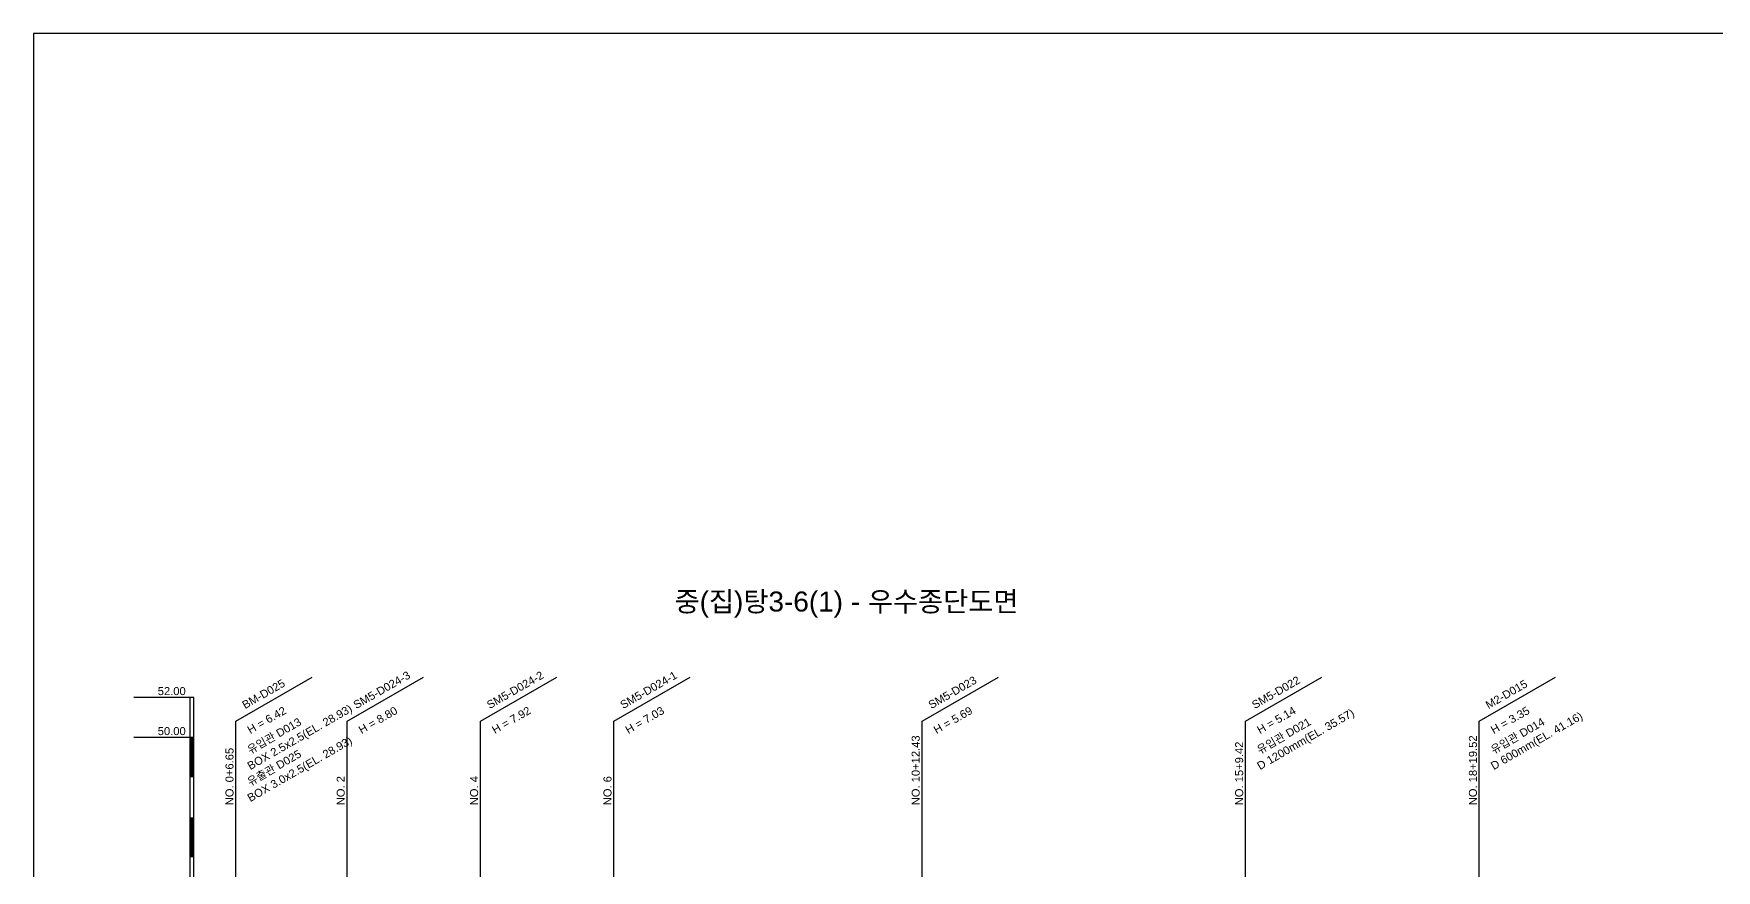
# Model space of a CAD drawing. Header units: millimetres. Extents: x -7351 to 135086, y 1419 to 5643.
# Drawn here: x 48542.4 to 48962.9, y 1803.8 to 2013 of the extents above; entities that cross this region are included whole.
import ezdxf
from ezdxf.enums import TextEntityAlignment as Align

# ---------------------------------------------------------------- set-up
doc = ezdxf.new("R2010")
doc.units = ezdxf.units.MM
for name, color, linetype in [('KZ_종단_깃발', 7, 'Continuous'), ('KZ_종단_노선명', 7, 'Continuous'), ('KZ_종단_도각', 7, 'Continuous'), ('KZ_종단_폴대', 7, 'Continuous')]:
    doc.layers.add(name, color=color, linetype=linetype)
doc.styles.get("Standard").update_dxf_attribs({"font": 'arial.ttf'})

msp = doc.modelspace()

# ---------------------------------------------------------------- linework, layer by layer
at = {"layer": 'KZ_종단_깃발'}
for p, q in [((48592.9, 1841.09), (48611.95, 1852.09)), ((48620.69, 1841.09), (48639.75, 1852.09)), ((48654.03, 1841.09), (48673.08, 1852.09)), ((48687.36, 1841.09), (48706.41, 1852.09)), ((48764.38, 1841.09), (48783.44, 1852.09)), ((48845.21, 1841.09), (48864.26, 1852.09)), ((48845.21, 1841.09), (48864.26, 1852.09)), ((48903.63, 1841.09), (48922.68, 1852.09)), ((48592.9, 1587.04), (48592.9, 1841.09)), ((48620.69, 1587.04), (48620.69, 1841.09)), ((48654.03, 1587.04), (48654.03, 1841.09)), ((48687.36, 1587.04), (48687.36, 1841.09)), ((48764.38, 1587.04), (48764.38, 1841.09)), ((48845.21, 1587.04), (48845.21, 1841.09)), ((48845.21, 1587.04), (48845.21, 1841.09)), ((48903.63, 1587.04), (48903.63, 1841.09))]:
    msp.add_line(p, q, dxfattribs=at)
at = {"layer": 'KZ_종단_도각'}
msp.add_lwpolyline([(48542.36, 1419.04), (49383.36, 1419.04), (49383.36, 2013.04), (48542.36, 2013.04)], close=True, dxfattribs=at)
at = {"layer": 'KZ_종단_폴대'}
for p, q in [((48582.36, 1847.04), (48567.36, 1847.04)), ((48582.36, 1837.04), (48567.36, 1837.04))]:
    msp.add_line(p, q, dxfattribs=at)
msp.add_lwpolyline([(48582.36, 1587.04), (48582.36, 1847.04), (48581.36, 1847.04), (48581.36, 1587.04), (48582.36, 1587.04)], dxfattribs=at)
for points in [[(48581.86, 1827.04, 1, 1, 0), (48581.86, 1837.04, 1, 1, 0)], [(48581.86, 1807.04, 1, 1, 0), (48581.86, 1817.04, 1, 1, 0)]]:
    msp.add_lwpolyline(points, format="xyseb", dxfattribs=at)

# ---------------------------------------------------------------- texts
at = {"layer": 'KZ_종단_깃발'}
for s, rotation, p in [('BM-D025', 30, (48595.5, 1843.59)), ('SM5-D024-3', 30, (48623.29, 1843.59)), ('SM5-D024-2', 30, (48656.62, 1843.59)), ('SM5-D024-1', 30, (48689.96, 1843.59)), ('SM5-D023', 30, (48766.98, 1843.59)), ('SM5-D022', 30, (48847.81, 1843.59)), ('SM5-D022', 30, (48847.81, 1843.59)), ('M2-D015', 30, (48906.22, 1843.59)), ('NO. 0+6.65', 90, (48592.9, 1820.09)), ('NO. 10+12.43', 90, (48764.38, 1820.09)), ('NO. 15+9.42', 90, (48845.21, 1820.09)), ('NO. 15+9.42', 90, (48845.21, 1820.09)), ('NO. 18+19.52', 90, (48903.63, 1820.09)), ('NO. 2', 90, (48620.69, 1820.09)), ('NO. 4', 90, (48654.03, 1820.09)), ('NO. 6', 90, (48687.36, 1820.09))]:
    msp.add_text(s, height=2, rotation=rotation, dxfattribs=at).set_placement(p, align=Align.BOTTOM_LEFT)
for s, p in [('BOX 2.5x2.5(EL. 28.93)', (48595.5, 1830.59)), ('H = 6.42', (48595.5, 1839.59)), ('유입관 D013', (48595.5, 1834.59)), ('H = 8.80', (48623.29, 1839.59)), ('H = 7.92', (48656.62, 1839.59)), ('H = 7.03', (48689.96, 1839.59)), ('H = 5.69', (48766.98, 1839.59)), ('H = 5.14', (48847.81, 1839.59)), ('D 1200mm(EL. 35.57)', (48847.81, 1830.59)), ('H = 5.14', (48847.81, 1839.59)), ('D 1200mm(EL. 35.57)', (48847.81, 1830.59)), ('H = 3.35', (48906.22, 1839.59)), ('D 600mm(EL. 41.16)', (48906.22, 1830.59)), ('유입관 D014', (48906.22, 1834.59)), ('유입관 D021', (48847.81, 1834.59)), ('유입관 D021', (48847.81, 1834.59)), ('BOX 3.0x2.5(EL. 28.93)', (48595.5, 1822.59)), ('유출관 D025', (48595.5, 1826.59))]:
    msp.add_text(s, height=2, rotation=30, dxfattribs=at).set_placement(p, align=Align.TOP_LEFT)
at = {"layer": 'KZ_종단_노선명'}
msp.add_text('중(집)탕3-6(1) - 우수종단도면', height=5, dxfattribs=at).set_placement((48745.49, 1867.04), align=Align.BOTTOM_CENTER)
at = {"layer": 'KZ_종단_폴대'}
for s, p in [('52.00', (48580.36, 1847.04)), ('50.00', (48580.36, 1837.04))]:
    msp.add_text(s, height=2, dxfattribs=at).set_placement(p, align=Align.BOTTOM_RIGHT)

doc.saveas('drawing.dxf')
